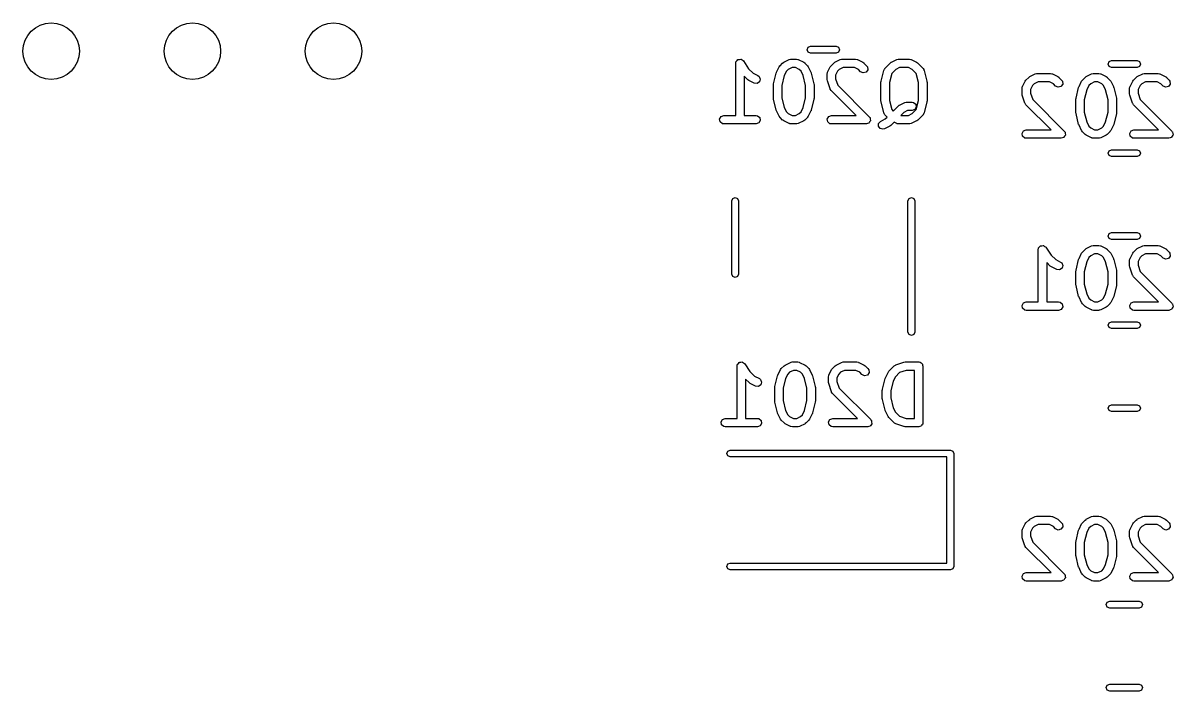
# Model space of a CAD drawing. Extents: x 64 to 231, y -147 to -43.
# Drawn here: x 112.45 to 132.82, y -67.98 to -56.14 of the extents above; entities that cross this region are included whole.
import ezdxf

# ---------------------------------------------------------------- set-up
doc = ezdxf.new("R2010")
doc.units = 0
doc.layers.add('BLACK', color=7, linetype='CONTINUOUS')

msp = doc.modelspace()

# ---------------------------------------------------------------- linework, layer by layer
at = {"layer": 'BLACK', "linetype": 'CONTINUOUS'}
for p, q in [((126.336, -56.615), (126.354, -56.5726)), ((126.354, -56.6574), (126.336, -56.615)), ((126.354, -56.5726), (126.396, -56.555)), ((126.396, -56.555), (126.85, -56.555)), ((126.85, -56.555), (126.892, -56.5726)), ((126.892, -56.5726), (126.91, -56.615)), ((126.91, -56.615), (126.892, -56.6574)), ((125.072, -56.8564), (125.076, -56.8307)), ((125.076, -56.8307), (125.079, -56.8274)), ((125.079, -56.8274), (125.08, -56.8231)), ((125.08, -56.8231), (125.095, -56.8081)), ((125.095, -56.8081), (125.109, -56.7914)), ((125.109, -56.7914), (125.114, -56.7907)), ((125.114, -56.7907), (125.117, -56.7877)), ((125.117, -56.7877), (125.138, -56.7863)), ((125.138, -56.7863), (125.16, -56.7825)), ((125.16, -56.7825), (125.164, -56.7847)), ((125.164, -56.7847), (125.168, -56.7844)), ((125.168, -56.7844), (125.185, -56.7973)), ((125.185, -56.7973), (125.204, -56.8082)), ((125.204, -56.8082), (125.206, -56.8122)), ((125.206, -56.8122), (125.209, -56.8148)), ((125.209, -56.8148), (125.3, -56.9515)), ((125.923, -56.8369), (126.018, -56.7893)), ((126.018, -56.7893), (126.043, -56.7819)), ((126.043, -56.7819), (126.047, -56.7829)), ((126.047, -56.7829), (126.052, -56.7814)), ((126.052, -56.7814), (126.147, -56.7814)), ((126.147, -56.7814), (126.172, -56.7859)), ((126.172, -56.7859), (126.176, -56.7888)), ((126.176, -56.7888), (126.18, -56.7893)), ((126.18, -56.7893), (126.276, -56.8369)), ((126.396, -56.675), (126.354, -56.6574)), ((126.85, -56.675), (126.396, -56.675)), ((126.828, -56.8369), (126.923, -56.7893)), ((126.892, -56.6574), (126.85, -56.675)), ((126.923, -56.7893), (126.948, -56.7819)), ((126.948, -56.7819), (126.952, -56.7829)), ((126.952, -56.7829), (126.956, -56.7814)), ((126.956, -56.7814), (127.194, -56.7814)), ((127.194, -56.7814), (127.22, -56.7859)), ((127.22, -56.7859), (127.224, -56.7888)), ((127.224, -56.7888), (127.228, -56.7893)), ((127.228, -56.7893), (127.323, -56.8369)), ((127.828, -56.8369), (127.923, -56.7893)), ((127.923, -56.7893), (127.948, -56.7819)), ((127.948, -56.7819), (127.952, -56.7829)), ((127.952, -56.7829), (127.956, -56.7814)), ((127.956, -56.7814), (128.147, -56.7814)), ((128.147, -56.7814), (128.172, -56.7859)), ((128.172, -56.7859), (128.176, -56.7888)), ((128.176, -56.7888), (128.18, -56.7893)), ((128.18, -56.7893), (128.276, -56.8369)), ((131.67, -56.869), (131.688, -56.8266)), ((131.688, -56.8266), (131.73, -56.809)), ((131.73, -56.809), (132.184, -56.809)), ((132.184, -56.809), (132.226, -56.8266)), ((132.226, -56.8266), (132.244, -56.869)), ((125.072, -57.7814), (125.072, -56.8564)), ((125.3, -56.9515), (125.382, -57.0328)), ((125.382, -57.0328), (125.466, -57.075)), ((125.741, -57.2191), (125.788, -57.0287)), ((125.788, -57.0287), (125.794, -57.0168)), ((125.794, -57.0133), (125.842, -56.9181)), ((125.794, -57.0168), (125.794, -57.0133)), ((125.842, -56.9181), (125.855, -56.9001)), ((125.855, -56.9001), (125.856, -56.8986)), ((125.856, -56.8986), (125.903, -56.851)), ((125.903, -56.851), (125.922, -56.8381)), ((125.922, -56.8381), (125.923, -56.8369)), ((125.97, -56.996), (125.932, -57.073)), ((126.001, -56.9656), (125.97, -56.996)), ((126.069, -56.9314), (126.001, -56.9656)), ((126.129, -56.9314), (126.069, -56.9314)), ((126.198, -56.9656), (126.129, -56.9314)), ((126.228, -56.996), (126.198, -56.9656)), ((126.267, -57.073), (126.228, -56.996)), ((126.276, -56.8369), (126.294, -56.8503)), ((126.294, -56.8503), (126.295, -56.851)), ((126.295, -56.851), (126.343, -56.8986)), ((126.343, -56.8986), (126.356, -56.917)), ((126.356, -56.917), (126.357, -56.9181)), ((126.357, -56.9181), (126.404, -57.0133)), ((126.404, -57.0133), (126.408, -57.0257)), ((126.408, -57.0257), (126.41, -57.0287)), ((126.41, -57.0287), (126.458, -57.2191)), ((126.691, -57.0469), (126.695, -57.0212)), ((126.695, -57.0212), (126.698, -57.0178)), ((126.698, -57.0178), (126.699, -57.0133)), ((126.699, -57.0133), (126.746, -56.9181)), ((126.746, -56.9181), (126.76, -56.9001)), ((126.76, -56.8986), (126.808, -56.851)), ((126.76, -56.9001), (126.76, -56.8986)), ((126.808, -56.851), (126.826, -56.8381)), ((126.826, -56.8381), (126.828, -56.8369)), ((126.875, -56.996), (126.841, -57.0646)), ((126.906, -56.9656), (126.875, -56.996)), ((126.974, -56.9314), (126.906, -56.9656)), ((127.177, -56.9314), (126.974, -56.9314)), ((127.245, -56.9656), (127.177, -56.9314)), ((127.284, -57.0047), (127.245, -56.9656)), ((127.331, -57.0263), (127.284, -57.0047)), ((127.323, -56.8369), (127.341, -56.8503)), ((127.38, -57.0131), (127.331, -57.0263)), ((127.341, -56.8503), (127.343, -56.851)), ((127.343, -56.851), (127.39, -56.8986)), ((127.41, -56.971), (127.38, -57.0131)), ((127.39, -56.8986), (127.405, -56.9199)), ((127.405, -56.9199), (127.41, -56.971)), ((127.645, -57.1715), (127.693, -56.981)), ((127.693, -56.981), (127.704, -56.9573)), ((127.704, -56.9573), (127.71, -56.9529)), ((127.71, -56.9529), (127.713, -56.9462)), ((127.713, -56.9462), (127.808, -56.851)), ((127.808, -56.851), (127.826, -56.8381)), ((127.826, -56.8381), (127.828, -56.8369)), ((127.906, -56.9656), (127.834, -57.0376)), ((127.974, -56.9314), (127.906, -56.9656)), ((128.129, -56.9314), (127.974, -56.9314)), ((128.198, -56.9656), (128.129, -56.9314)), ((128.27, -57.0376), (128.198, -56.9656)), ((128.276, -56.8369), (128.294, -56.8503)), ((128.294, -56.8503), (128.295, -56.851)), ((128.295, -56.851), (128.39, -56.9462)), ((128.39, -56.9462), (128.405, -56.9675)), ((128.405, -56.9675), (128.406, -56.9749)), ((128.406, -56.9749), (128.41, -56.981)), ((128.41, -56.981), (128.458, -57.1715)), ((130.376, -57.0433), (130.401, -57.0359)), ((130.401, -57.0359), (130.405, -57.0369)), ((130.405, -57.0369), (130.409, -57.0354)), ((130.409, -57.0354), (130.647, -57.0354)), ((130.647, -57.0354), (130.673, -57.0399)), ((131.376, -57.0433), (131.401, -57.0359)), ((131.401, -57.0359), (131.405, -57.0369)), ((131.405, -57.0369), (131.409, -57.0354)), ((131.409, -57.0354), (131.505, -57.0354)), ((131.505, -57.0354), (131.53, -57.0399)), ((131.688, -56.9114), (131.67, -56.869)), ((131.73, -56.929), (131.688, -56.9114)), ((132.184, -56.929), (131.73, -56.929)), ((132.226, -56.9114), (132.184, -56.929)), ((132.244, -56.869), (132.226, -56.9114)), ((132.281, -57.0433), (132.306, -57.0359)), ((132.306, -57.0359), (132.31, -57.0369)), ((132.31, -57.0369), (132.314, -57.0354)), ((132.314, -57.0354), (132.552, -57.0354)), ((132.552, -57.0354), (132.578, -57.0399)), ((125.284, -57.1475), (125.222, -57.0851)), ((125.222, -57.0851), (125.222, -57.7814)), ((125.286, -57.1482), (125.284, -57.1475)), ((125.304, -57.1616), (125.286, -57.1482)), ((125.399, -57.2092), (125.304, -57.1616)), ((125.45, -57.215), (125.399, -57.2092)), ((125.493, -57.1868), (125.45, -57.215)), ((125.466, -57.075), (125.487, -57.0905)), ((125.487, -57.0905), (125.507, -57.1376)), ((125.507, -57.1376), (125.493, -57.1868)), ((125.738, -57.2373), (125.741, -57.2226)), ((125.738, -57.4754), (125.738, -57.2373)), ((125.741, -57.2226), (125.741, -57.2191)), ((125.932, -57.073), (125.888, -57.2466)), ((126.31, -57.2466), (126.267, -57.073)), ((126.458, -57.2191), (126.459, -57.2341)), ((126.459, -57.2341), (126.46, -57.2373)), ((126.46, -57.2373), (126.46, -57.4754)), ((126.691, -57.1421), (126.691, -57.0469)), ((126.691, -57.1436), (126.691, -57.1421)), ((126.695, -57.1658), (126.691, -57.1436)), ((126.742, -57.3087), (126.695, -57.1658)), ((126.841, -57.0646), (126.841, -57.1299)), ((126.841, -57.1299), (126.879, -57.2444)), ((127.643, -57.1897), (127.646, -57.175)), ((127.643, -57.523), (127.643, -57.1897)), ((127.646, -57.175), (127.645, -57.1715)), ((127.834, -57.0376), (127.793, -57.1989)), ((127.793, -57.1989), (127.793, -57.5138)), ((128.31, -57.1989), (128.27, -57.0376)), ((128.31, -57.5138), (128.31, -57.1989)), ((128.458, -57.1715), (128.459, -57.1865)), ((128.459, -57.1865), (128.46, -57.1897)), ((128.46, -57.1897), (128.46, -57.523)), ((130.152, -57.2673), (130.199, -57.1721)), ((130.199, -57.1721), (130.213, -57.1541)), ((130.213, -57.1526), (130.261, -57.105)), ((130.213, -57.1541), (130.213, -57.1526)), ((130.261, -57.105), (130.279, -57.0921)), ((130.279, -57.0921), (130.281, -57.0909)), ((130.281, -57.0909), (130.376, -57.0433)), ((130.359, -57.2196), (130.328, -57.25)), ((130.427, -57.1854), (130.359, -57.2196)), ((130.63, -57.1854), (130.427, -57.1854)), ((130.698, -57.2196), (130.63, -57.1854)), ((130.673, -57.0399), (130.677, -57.0428)), ((130.677, -57.0428), (130.681, -57.0433)), ((130.681, -57.0433), (130.776, -57.0909)), ((130.737, -57.2587), (130.698, -57.2196)), ((130.776, -57.0909), (130.794, -57.1043)), ((130.794, -57.1043), (130.796, -57.105)), ((130.796, -57.105), (130.843, -57.1526)), ((130.863, -57.225), (130.833, -57.2671)), ((130.843, -57.1526), (130.858, -57.1739)), ((130.858, -57.1739), (130.863, -57.225)), ((131.152, -57.2673), (131.199, -57.1721)), ((131.199, -57.1721), (131.213, -57.1541)), ((131.213, -57.1526), (131.261, -57.105)), ((131.213, -57.1541), (131.213, -57.1526)), ((131.261, -57.105), (131.279, -57.0921)), ((131.279, -57.0921), (131.281, -57.0909)), ((131.281, -57.0909), (131.376, -57.0433)), ((131.359, -57.2196), (131.328, -57.25)), ((131.427, -57.1854), (131.359, -57.2196)), ((131.487, -57.1854), (131.427, -57.1854)), ((131.555, -57.2196), (131.487, -57.1854)), ((131.53, -57.0399), (131.534, -57.0428)), ((131.534, -57.0428), (131.538, -57.0433)), ((131.538, -57.0433), (131.633, -57.0909)), ((131.586, -57.25), (131.555, -57.2196)), ((131.633, -57.0909), (131.651, -57.1043)), ((131.651, -57.1043), (131.653, -57.105)), ((131.653, -57.105), (131.701, -57.1526)), ((131.701, -57.1526), (131.713, -57.171)), ((131.713, -57.171), (131.715, -57.1721)), ((131.715, -57.1721), (131.762, -57.2673)), ((132.057, -57.2673), (132.104, -57.1721)), ((132.104, -57.1721), (132.118, -57.1541)), ((132.118, -57.1526), (132.166, -57.105)), ((132.118, -57.1541), (132.118, -57.1526)), ((132.166, -57.105), (132.184, -57.0921)), ((132.184, -57.0921), (132.185, -57.0909)), ((132.185, -57.0909), (132.281, -57.0433)), ((132.263, -57.2196), (132.233, -57.25)), ((132.332, -57.1854), (132.263, -57.2196)), ((132.535, -57.1854), (132.332, -57.1854)), ((132.603, -57.2196), (132.535, -57.1854)), ((132.578, -57.0399), (132.581, -57.0428)), ((132.581, -57.0428), (132.586, -57.0433)), ((132.586, -57.0433), (132.681, -57.0909)), ((132.642, -57.2587), (132.603, -57.2196)), ((132.681, -57.0909), (132.699, -57.1043)), ((132.699, -57.1043), (132.701, -57.105)), ((132.701, -57.105), (132.748, -57.1526)), ((132.768, -57.225), (132.738, -57.2671)), ((132.748, -57.1526), (132.763, -57.1739)), ((132.763, -57.1739), (132.768, -57.225)), ((125.888, -57.2466), (125.888, -57.4662)), ((126.31, -57.4662), (126.31, -57.2466)), ((126.745, -57.3122), (126.742, -57.3087)), ((126.746, -57.3166), (126.745, -57.3122)), ((126.76, -57.338), (126.746, -57.3166)), ((127.204, -57.7814), (126.76, -57.338)), ((126.879, -57.2444), (127.438, -57.8033)), ((130.144, -57.3009), (130.148, -57.2752)), ((130.144, -57.3961), (130.144, -57.3009)), ((130.144, -57.3976), (130.144, -57.3961)), ((130.148, -57.4198), (130.144, -57.3976)), ((130.148, -57.2752), (130.151, -57.2718)), ((130.195, -57.5627), (130.148, -57.4198)), ((130.151, -57.2718), (130.152, -57.2673)), ((130.328, -57.25), (130.294, -57.3186)), ((130.294, -57.3186), (130.294, -57.3839)), ((130.294, -57.3839), (130.332, -57.4984)), ((130.784, -57.2803), (130.737, -57.2587)), ((130.833, -57.2671), (130.784, -57.2803)), ((131.099, -57.4731), (131.146, -57.2827)), ((131.146, -57.2827), (131.151, -57.2708)), ((131.151, -57.2708), (131.152, -57.2673)), ((131.29, -57.327), (131.246, -57.5006)), ((131.328, -57.25), (131.29, -57.327)), ((131.624, -57.327), (131.586, -57.25)), ((131.668, -57.5006), (131.624, -57.327)), ((131.762, -57.2673), (131.766, -57.2797)), ((131.766, -57.2797), (131.768, -57.2827)), ((131.768, -57.2827), (131.815, -57.4731)), ((132.049, -57.3009), (132.053, -57.2752)), ((132.049, -57.3961), (132.049, -57.3009)), ((132.049, -57.3976), (132.049, -57.3961)), ((132.053, -57.4198), (132.049, -57.3976)), ((132.053, -57.2752), (132.056, -57.2718)), ((132.1, -57.5627), (132.053, -57.4198)), ((132.056, -57.2718), (132.057, -57.2673)), ((132.233, -57.25), (132.199, -57.3186)), ((132.199, -57.3186), (132.199, -57.3839)), ((132.199, -57.3839), (132.237, -57.4984)), ((132.689, -57.2803), (132.642, -57.2587)), ((132.738, -57.2671), (132.689, -57.2803)), ((125.74, -57.4787), (125.738, -57.4754)), ((125.741, -57.4936), (125.74, -57.4787)), ((125.788, -57.6841), (125.741, -57.4936)), ((125.888, -57.4662), (125.932, -57.6397)), ((125.932, -57.6397), (125.97, -57.7167)), ((126.228, -57.7167), (126.267, -57.6397)), ((126.267, -57.6397), (126.31, -57.4662)), ((126.458, -57.4936), (126.41, -57.6841)), ((126.46, -57.4754), (126.457, -57.4902)), ((126.457, -57.4902), (126.458, -57.4936)), ((127.644, -57.5263), (127.643, -57.523)), ((127.645, -57.5412), (127.644, -57.5263)), ((127.693, -57.7317), (127.645, -57.5412)), ((127.793, -57.5138), (127.834, -57.6752)), ((127.861, -57.7027), (127.951, -57.6129)), ((127.951, -57.6129), (127.969, -57.6)), ((127.969, -57.6), (127.97, -57.5988)), ((127.97, -57.5988), (128.066, -57.5512)), ((128.066, -57.5512), (128.091, -57.5438)), ((128.091, -57.5438), (128.095, -57.5448)), ((128.095, -57.5448), (128.099, -57.5433)), ((128.099, -57.5433), (128.194, -57.5433)), ((128.194, -57.5433), (128.22, -57.5478)), ((128.22, -57.5478), (128.259, -57.5808)), ((128.268, -57.6313), (128.243, -57.6757)), ((128.259, -57.5808), (128.268, -57.6313)), ((128.27, -57.6752), (128.31, -57.5138)), ((128.458, -57.5412), (128.41, -57.7317)), ((128.46, -57.523), (128.457, -57.5378)), ((128.457, -57.5378), (128.458, -57.5412)), ((130.198, -57.5662), (130.195, -57.5627)), ((130.199, -57.5706), (130.198, -57.5662)), ((130.213, -57.592), (130.199, -57.5706)), ((130.657, -58.0354), (130.213, -57.592)), ((130.332, -57.4984), (130.891, -58.0573)), ((131.096, -57.4913), (131.099, -57.4766)), ((131.096, -57.7294), (131.096, -57.4913)), ((131.099, -57.4766), (131.099, -57.4731)), ((131.246, -57.5006), (131.246, -57.7202)), ((131.668, -57.7202), (131.668, -57.5006)), ((131.815, -57.4731), (131.817, -57.4881)), ((131.817, -57.4881), (131.818, -57.4913)), ((131.818, -57.4913), (131.818, -57.7294)), ((132.103, -57.5662), (132.1, -57.5627)), ((132.103, -57.5706), (132.103, -57.5662)), ((132.118, -57.592), (132.103, -57.5706)), ((132.562, -58.0354), (132.118, -57.592)), ((132.237, -57.4984), (132.796, -58.0573)), ((124.787, -57.8434), (124.813, -57.7989)), ((124.796, -57.8939), (124.787, -57.8434)), ((124.813, -57.7989), (124.861, -57.7814)), ((124.861, -57.7814), (125.072, -57.7814)), ((125.222, -57.7814), (125.433, -57.7814)), ((125.433, -57.7814), (125.458, -57.7859)), ((125.458, -57.7859), (125.497, -57.8189)), ((125.497, -57.8189), (125.506, -57.8694)), ((125.79, -57.687), (125.788, -57.6841)), ((125.794, -57.6994), (125.79, -57.687)), ((125.842, -57.7947), (125.794, -57.6994)), ((125.843, -57.7958), (125.842, -57.7947)), ((125.856, -57.8142), (125.843, -57.7958)), ((125.903, -57.8618), (125.856, -57.8142)), ((125.97, -57.7167), (126.001, -57.7471)), ((126.001, -57.7471), (126.069, -57.7814)), ((126.069, -57.7814), (126.129, -57.7814)), ((126.129, -57.7814), (126.198, -57.7471)), ((126.198, -57.7471), (126.228, -57.7167)), ((126.343, -57.8142), (126.295, -57.8618)), ((126.357, -57.7947), (126.343, -57.8127)), ((126.343, -57.8127), (126.343, -57.8142)), ((126.404, -57.6994), (126.357, -57.7947)), ((126.405, -57.6959), (126.404, -57.6994)), ((126.41, -57.6841), (126.405, -57.6959)), ((126.692, -57.8434), (126.718, -57.7989)), ((126.701, -57.8939), (126.692, -57.8434)), ((126.718, -57.7989), (126.766, -57.7814)), ((126.766, -57.7814), (127.204, -57.7814)), ((127.438, -57.8033), (127.447, -57.8168)), ((127.447, -57.8168), (127.45, -57.8189)), ((127.45, -57.8189), (127.45, -57.8209)), ((127.45, -57.8209), (127.453, -57.8247)), ((127.453, -57.8247), (127.455, -57.8472)), ((127.455, -57.8472), (127.459, -57.8694)), ((127.637, -57.8845), (127.721, -57.8424)), ((127.697, -57.7378), (127.693, -57.7317)), ((127.698, -57.7452), (127.697, -57.7378)), ((127.713, -57.7666), (127.698, -57.7452)), ((127.755, -57.8088), (127.713, -57.7666)), ((127.721, -57.8424), (127.755, -57.8088)), ((127.834, -57.6752), (127.861, -57.7027)), ((128.048, -57.7275), (127.995, -57.7814)), ((127.995, -57.7814), (128.129, -57.7814)), ((128.117, -57.6933), (128.048, -57.7275)), ((128.194, -57.6933), (128.117, -57.6933)), ((128.129, -57.7814), (128.198, -57.7471)), ((128.243, -57.6757), (128.194, -57.6933)), ((128.198, -57.7471), (128.27, -57.6752)), ((128.39, -57.7666), (128.295, -57.8618)), ((128.393, -57.7598), (128.39, -57.7666)), ((128.399, -57.7555), (128.393, -57.7598)), ((128.41, -57.7317), (128.399, -57.7555)), ((131.097, -57.7327), (131.096, -57.7294)), ((131.099, -57.7476), (131.097, -57.7327)), ((131.146, -57.9381), (131.099, -57.7476)), ((131.246, -57.7202), (131.29, -57.8937)), ((131.624, -57.8937), (131.668, -57.7202)), ((131.815, -57.7476), (131.768, -57.9381)), ((131.818, -57.7294), (131.815, -57.7442)), ((131.815, -57.7442), (131.815, -57.7476)), ((124.835, -57.9269), (124.796, -57.8939)), ((124.861, -57.9314), (124.835, -57.9269)), ((125.433, -57.9314), (124.861, -57.9314)), ((125.481, -57.9138), (125.433, -57.9314)), ((125.506, -57.8694), (125.481, -57.9138)), ((125.905, -57.8625), (125.903, -57.8618)), ((125.923, -57.8758), (125.905, -57.8625)), ((126.018, -57.9235), (125.923, -57.8758)), ((126.022, -57.924), (126.018, -57.9235)), ((126.026, -57.9269), (126.022, -57.924)), ((126.052, -57.9314), (126.026, -57.9269)), ((126.147, -57.9314), (126.052, -57.9314)), ((126.151, -57.9298), (126.147, -57.9314)), ((126.155, -57.9309), (126.151, -57.9298)), ((126.18, -57.9235), (126.155, -57.9309)), ((126.276, -57.8758), (126.18, -57.9235)), ((126.277, -57.8747), (126.276, -57.8758)), ((126.295, -57.8618), (126.277, -57.8747)), ((126.74, -57.9269), (126.701, -57.8939)), ((126.766, -57.9314), (126.74, -57.9269)), ((127.385, -57.9314), (126.766, -57.9314)), ((127.406, -57.9237), (127.385, -57.9314)), ((127.428, -57.9178), (127.406, -57.9237)), ((127.43, -57.915), (127.428, -57.9178)), ((127.433, -57.9138), (127.43, -57.915)), ((127.444, -57.8943), (127.433, -57.9138)), ((127.457, -57.8758), (127.444, -57.8943)), ((127.459, -57.8694), (127.457, -57.8724)), ((127.457, -57.8724), (127.457, -57.8758)), ((127.599, -57.973), (127.602, -57.9218)), ((127.629, -58.0142), (127.599, -57.973)), ((127.602, -57.9218), (127.637, -57.8845)), ((127.679, -58.0261), (127.629, -58.0142)), ((127.704, -58.0187), (127.679, -58.0261)), ((127.799, -57.9711), (127.704, -58.0187)), ((127.801, -57.9699), (127.799, -57.9711)), ((127.819, -57.957), (127.801, -57.9699)), ((127.876, -57.9), (127.819, -57.957)), ((127.923, -57.9235), (127.876, -57.9)), ((127.927, -57.924), (127.923, -57.9235)), ((127.931, -57.9269), (127.927, -57.924)), ((127.956, -57.9314), (127.931, -57.9269)), ((128.147, -57.9314), (127.956, -57.9314)), ((128.151, -57.9298), (128.147, -57.9314)), ((128.155, -57.9309), (128.151, -57.9298)), ((128.18, -57.9235), (128.155, -57.9309)), ((128.276, -57.8758), (128.18, -57.9235)), ((128.277, -57.8747), (128.276, -57.8758)), ((128.295, -57.8618), (128.277, -57.8747)), ((130.145, -58.0974), (130.171, -58.0529)), ((130.171, -58.0529), (130.219, -58.0354)), ((130.219, -58.0354), (130.657, -58.0354)), ((131.148, -57.941), (131.146, -57.9381)), ((131.152, -57.9534), (131.148, -57.941)), ((131.199, -58.0487), (131.152, -57.9534)), ((131.201, -58.0498), (131.199, -58.0487)), ((131.213, -58.0682), (131.201, -58.0498)), ((131.29, -57.8937), (131.328, -57.9707)), ((131.328, -57.9707), (131.359, -58.0011)), ((131.359, -58.0011), (131.427, -58.0354)), ((131.427, -58.0354), (131.487, -58.0354)), ((131.487, -58.0354), (131.555, -58.0011)), ((131.555, -58.0011), (131.586, -57.9707)), ((131.586, -57.9707), (131.624, -57.8937)), ((131.715, -58.0487), (131.701, -58.0667)), ((131.762, -57.9534), (131.715, -58.0487)), ((131.763, -57.9499), (131.762, -57.9534)), ((131.768, -57.9381), (131.763, -57.9499)), ((132.05, -58.0974), (132.075, -58.0529)), ((132.075, -58.0529), (132.124, -58.0354)), ((132.124, -58.0354), (132.562, -58.0354)), ((130.154, -58.1479), (130.145, -58.0974)), ((130.193, -58.1809), (130.154, -58.1479)), ((130.219, -58.1854), (130.193, -58.1809)), ((130.838, -58.1854), (130.219, -58.1854)), ((130.859, -58.1777), (130.838, -58.1854)), ((130.881, -58.1718), (130.859, -58.1777)), ((130.883, -58.169), (130.881, -58.1718)), ((130.886, -58.1678), (130.883, -58.169)), ((130.897, -58.1483), (130.886, -58.1678)), ((130.891, -58.0573), (130.9, -58.0708)), ((130.91, -58.1298), (130.897, -58.1483)), ((130.9, -58.0708), (130.903, -58.0729)), ((130.903, -58.0729), (130.903, -58.0749)), ((130.903, -58.0749), (130.906, -58.0787)), ((130.906, -58.0787), (130.908, -58.1012)), ((130.908, -58.1012), (130.912, -58.1234)), ((130.912, -58.1234), (130.91, -58.1264)), ((130.91, -58.1264), (130.91, -58.1298)), ((131.261, -58.1158), (131.213, -58.0682)), ((131.263, -58.1165), (131.261, -58.1158)), ((131.281, -58.1298), (131.263, -58.1165)), ((131.376, -58.1775), (131.281, -58.1298)), ((131.38, -58.178), (131.376, -58.1775)), ((131.384, -58.1809), (131.38, -58.178)), ((131.409, -58.1854), (131.384, -58.1809)), ((131.505, -58.1854), (131.409, -58.1854)), ((131.509, -58.1838), (131.505, -58.1854)), ((131.513, -58.1849), (131.509, -58.1838)), ((131.538, -58.1775), (131.513, -58.1849)), ((131.633, -58.1298), (131.538, -58.1775)), ((131.635, -58.1287), (131.633, -58.1298)), ((131.653, -58.1158), (131.635, -58.1287)), ((131.701, -58.0682), (131.653, -58.1158)), ((131.701, -58.0667), (131.701, -58.0682)), ((132.059, -58.1479), (132.05, -58.0974)), ((132.098, -58.1809), (132.059, -58.1479)), ((132.124, -58.1854), (132.098, -58.1809)), ((132.743, -58.1854), (132.124, -58.1854)), ((132.764, -58.1777), (132.743, -58.1854)), ((132.786, -58.1718), (132.764, -58.1777)), ((132.788, -58.169), (132.786, -58.1718)), ((132.791, -58.1678), (132.788, -58.169)), ((132.802, -58.1483), (132.791, -58.1678)), ((132.796, -58.0573), (132.805, -58.0708)), ((132.815, -58.1298), (132.802, -58.1483)), ((132.805, -58.0708), (132.808, -58.0729)), ((132.808, -58.0729), (132.808, -58.0749)), ((132.808, -58.0749), (132.811, -58.0787)), ((132.811, -58.0787), (132.813, -58.1012)), ((132.813, -58.1012), (132.817, -58.1234)), ((132.817, -58.1234), (132.815, -58.1264)), ((132.815, -58.1264), (132.815, -58.1298)), ((131.67, -58.447), (131.688, -58.4046)), ((131.688, -58.4894), (131.67, -58.447)), ((131.688, -58.4046), (131.73, -58.387)), ((131.73, -58.387), (132.184, -58.387)), ((132.184, -58.387), (132.226, -58.4046)), ((132.226, -58.4046), (132.244, -58.447)), ((132.244, -58.447), (132.226, -58.4894)), ((131.73, -58.507), (131.688, -58.4894)), ((132.184, -58.507), (131.73, -58.507)), ((132.226, -58.4894), (132.184, -58.507)), ((125.003, -59.294), (125.021, -59.2516)), ((125.021, -59.2516), (125.063, -59.234)), ((125.063, -59.234), (125.105, -59.2516)), ((125.105, -59.2516), (125.123, -59.294)), ((128.123, -59.294), (128.141, -59.2516)), ((128.141, -59.2516), (128.183, -59.234)), ((128.183, -59.234), (128.225, -59.2516)), ((128.225, -59.2516), (128.243, -59.294)), ((125.003, -60.594), (125.003, -59.294)), ((125.123, -59.294), (125.123, -60.594)), ((128.123, -61.619), (128.123, -59.294)), ((128.243, -59.294), (128.243, -61.619)), ((131.67, -59.917), (131.688, -59.8746)), ((131.688, -59.8746), (131.73, -59.857)), ((131.73, -59.857), (132.184, -59.857)), ((132.184, -59.857), (132.226, -59.8746)), ((132.226, -59.8746), (132.244, -59.917)), ((130.471, -60.0927), (130.474, -60.0897)), ((130.474, -60.0897), (130.496, -60.0883)), ((130.496, -60.0883), (130.518, -60.0845)), ((130.518, -60.0845), (130.521, -60.0867)), ((130.521, -60.0867), (130.526, -60.0864)), ((130.526, -60.0864), (130.543, -60.0993)), ((131.281, -60.1389), (131.376, -60.0913)), ((131.376, -60.0913), (131.401, -60.0839)), ((131.401, -60.0839), (131.405, -60.0849)), ((131.405, -60.0849), (131.409, -60.0834)), ((131.409, -60.0834), (131.505, -60.0834)), ((131.505, -60.0834), (131.53, -60.0879)), ((131.53, -60.0879), (131.534, -60.0908)), ((131.534, -60.0908), (131.538, -60.0913)), ((131.538, -60.0913), (131.633, -60.1389)), ((131.688, -59.9594), (131.67, -59.917)), ((131.73, -59.977), (131.688, -59.9594)), ((132.184, -59.977), (131.73, -59.977)), ((132.226, -59.9594), (132.184, -59.977)), ((132.185, -60.1389), (132.281, -60.0913)), ((132.244, -59.917), (132.226, -59.9594)), ((132.281, -60.0913), (132.306, -60.0839)), ((132.306, -60.0839), (132.31, -60.0849)), ((132.31, -60.0849), (132.314, -60.0834)), ((132.314, -60.0834), (132.552, -60.0834)), ((132.552, -60.0834), (132.578, -60.0879)), ((132.578, -60.0879), (132.581, -60.0908)), ((132.581, -60.0908), (132.586, -60.0913)), ((132.586, -60.0913), (132.681, -60.1389)), ((130.43, -60.1584), (130.434, -60.1327)), ((130.43, -61.0834), (130.43, -60.1584)), ((130.434, -60.1327), (130.437, -60.1294)), ((130.437, -60.1251), (130.453, -60.1101)), ((130.437, -60.1294), (130.437, -60.1251)), ((130.453, -60.1101), (130.467, -60.0934)), ((130.467, -60.0934), (130.471, -60.0927)), ((130.543, -60.0993), (130.562, -60.1102)), ((130.562, -60.1102), (130.564, -60.1142)), ((130.564, -60.1142), (130.567, -60.1168)), ((130.567, -60.1168), (130.658, -60.2535)), ((130.658, -60.2535), (130.74, -60.3348)), ((131.152, -60.3153), (131.199, -60.2201)), ((131.199, -60.2201), (131.213, -60.2021)), ((131.213, -60.2006), (131.261, -60.153)), ((131.213, -60.2021), (131.213, -60.2006)), ((131.261, -60.153), (131.279, -60.1401)), ((131.279, -60.1401), (131.281, -60.1389)), ((131.359, -60.2676), (131.328, -60.298)), ((131.427, -60.2334), (131.359, -60.2676)), ((131.487, -60.2334), (131.427, -60.2334)), ((131.555, -60.2676), (131.487, -60.2334)), ((131.586, -60.298), (131.555, -60.2676)), ((131.633, -60.1389), (131.651, -60.1523)), ((131.651, -60.1523), (131.653, -60.153)), ((131.653, -60.153), (131.701, -60.2006)), ((131.701, -60.2006), (131.713, -60.219)), ((131.713, -60.219), (131.715, -60.2201)), ((131.715, -60.2201), (131.762, -60.3153)), ((132.057, -60.3153), (132.104, -60.2201)), ((132.104, -60.2201), (132.118, -60.2021)), ((132.118, -60.2006), (132.166, -60.153)), ((132.118, -60.2021), (132.118, -60.2006)), ((132.166, -60.153), (132.184, -60.1401)), ((132.184, -60.1401), (132.185, -60.1389)), ((132.263, -60.2676), (132.233, -60.298)), ((132.332, -60.2334), (132.263, -60.2676)), ((132.535, -60.2334), (132.332, -60.2334)), ((132.603, -60.2676), (132.535, -60.2334)), ((132.642, -60.3067), (132.603, -60.2676)), ((132.681, -60.1389), (132.699, -60.1523)), ((132.699, -60.1523), (132.701, -60.153)), ((132.701, -60.153), (132.748, -60.2006)), ((132.768, -60.273), (132.738, -60.3151)), ((132.748, -60.2006), (132.763, -60.2219)), ((132.763, -60.2219), (132.768, -60.273)), ((130.642, -60.4495), (130.58, -60.3871)), ((130.58, -60.3871), (130.58, -61.0834)), ((130.644, -60.4502), (130.642, -60.4495)), ((130.662, -60.4636), (130.644, -60.4502)), ((130.757, -60.5112), (130.662, -60.4636)), ((130.74, -60.3348), (130.824, -60.377)), ((130.851, -60.4888), (130.808, -60.517)), ((130.824, -60.377), (130.845, -60.3925)), ((130.845, -60.3925), (130.865, -60.4396)), ((130.865, -60.4396), (130.851, -60.4888)), ((131.099, -60.5211), (131.146, -60.3307)), ((131.146, -60.3307), (131.151, -60.3188)), ((131.151, -60.3188), (131.152, -60.3153)), ((131.29, -60.375), (131.246, -60.5486)), ((131.328, -60.298), (131.29, -60.375)), ((131.624, -60.375), (131.586, -60.298)), ((131.668, -60.5486), (131.624, -60.375)), ((131.762, -60.3153), (131.766, -60.3277)), ((131.766, -60.3277), (131.768, -60.3307)), ((131.768, -60.3307), (131.815, -60.5211)), ((132.049, -60.3489), (132.053, -60.3232)), ((132.049, -60.4441), (132.049, -60.3489)), ((132.049, -60.4456), (132.049, -60.4441)), ((132.053, -60.4678), (132.049, -60.4456)), ((132.053, -60.3232), (132.056, -60.3198)), ((132.1, -60.6107), (132.053, -60.4678)), ((132.056, -60.3198), (132.057, -60.3153)), ((132.233, -60.298), (132.199, -60.3666)), ((132.199, -60.3666), (132.199, -60.4319)), ((132.199, -60.4319), (132.237, -60.5464)), ((132.689, -60.3283), (132.642, -60.3067)), ((132.738, -60.3151), (132.689, -60.3283)), ((125.021, -60.6364), (125.003, -60.594)), ((125.063, -60.654), (125.021, -60.6364)), ((125.105, -60.6364), (125.063, -60.654)), ((125.123, -60.594), (125.105, -60.6364)), ((130.808, -60.517), (130.757, -60.5112)), ((131.096, -60.5393), (131.099, -60.5246)), ((131.096, -60.7774), (131.096, -60.5393)), ((131.099, -60.5246), (131.099, -60.5211)), ((131.246, -60.5486), (131.246, -60.7682)), ((131.668, -60.7682), (131.668, -60.5486)), ((131.815, -60.5211), (131.817, -60.5361)), ((131.817, -60.5361), (131.818, -60.5393)), ((131.818, -60.5393), (131.818, -60.7774)), ((132.103, -60.6142), (132.1, -60.6107)), ((132.103, -60.6186), (132.103, -60.6142)), ((132.118, -60.64), (132.103, -60.6186)), ((132.562, -61.0834), (132.118, -60.64)), ((132.237, -60.5464), (132.796, -61.1053)), ((131.097, -60.7807), (131.096, -60.7774)), ((131.099, -60.7956), (131.097, -60.7807)), ((131.146, -60.9861), (131.099, -60.7956)), ((131.246, -60.7682), (131.29, -60.9417)), ((131.624, -60.9417), (131.668, -60.7682)), ((131.815, -60.7956), (131.768, -60.9861)), ((131.818, -60.7774), (131.815, -60.7922)), ((131.815, -60.7922), (131.815, -60.7956)), ((130.145, -61.1454), (130.171, -61.1009)), ((130.171, -61.1009), (130.219, -61.0834)), ((130.219, -61.0834), (130.43, -61.0834)), ((130.58, -61.0834), (130.79, -61.0834)), ((130.79, -61.0834), (130.816, -61.0879)), ((130.816, -61.0879), (130.855, -61.1209)), ((131.148, -60.989), (131.146, -60.9861)), ((131.152, -61.0014), (131.148, -60.989)), ((131.199, -61.0967), (131.152, -61.0014)), ((131.201, -61.0978), (131.199, -61.0967)), ((131.213, -61.1162), (131.201, -61.0978)), ((131.29, -60.9417), (131.328, -61.0187)), ((131.328, -61.0187), (131.359, -61.0491)), ((131.359, -61.0491), (131.427, -61.0834)), ((131.427, -61.0834), (131.487, -61.0834)), ((131.487, -61.0834), (131.555, -61.0491)), ((131.555, -61.0491), (131.586, -61.0187)), ((131.586, -61.0187), (131.624, -60.9417)), ((131.715, -61.0967), (131.701, -61.1147)), ((131.762, -61.0014), (131.715, -61.0967)), ((131.763, -60.9979), (131.762, -61.0014)), ((131.768, -60.9861), (131.763, -60.9979)), ((132.05, -61.1454), (132.075, -61.1009)), ((132.075, -61.1009), (132.124, -61.0834)), ((132.124, -61.0834), (132.562, -61.0834)), ((132.796, -61.1053), (132.805, -61.1188)), ((130.154, -61.1959), (130.145, -61.1454)), ((130.193, -61.2289), (130.154, -61.1959)), ((130.219, -61.2334), (130.193, -61.2289)), ((130.79, -61.2334), (130.219, -61.2334)), ((130.839, -61.2158), (130.79, -61.2334)), ((130.864, -61.1714), (130.839, -61.2158)), ((130.855, -61.1209), (130.864, -61.1714)), ((131.261, -61.1638), (131.213, -61.1162)), ((131.263, -61.1645), (131.261, -61.1638)), ((131.281, -61.1778), (131.263, -61.1645)), ((131.376, -61.2255), (131.281, -61.1778)), ((131.38, -61.226), (131.376, -61.2255)), ((131.384, -61.2289), (131.38, -61.226)), ((131.409, -61.2334), (131.384, -61.2289)), ((131.505, -61.2334), (131.409, -61.2334)), ((131.509, -61.2318), (131.505, -61.2334)), ((131.513, -61.2329), (131.509, -61.2318)), ((131.538, -61.2255), (131.513, -61.2329)), ((131.633, -61.1778), (131.538, -61.2255)), ((131.635, -61.1767), (131.633, -61.1778)), ((131.653, -61.1638), (131.635, -61.1767)), ((131.701, -61.1162), (131.653, -61.1638)), ((131.701, -61.1147), (131.701, -61.1162)), ((132.059, -61.1959), (132.05, -61.1454)), ((132.098, -61.2289), (132.059, -61.1959)), ((132.124, -61.2334), (132.098, -61.2289)), ((132.743, -61.2334), (132.124, -61.2334)), ((132.764, -61.2257), (132.743, -61.2334)), ((132.786, -61.2198), (132.764, -61.2257)), ((132.788, -61.217), (132.786, -61.2198)), ((132.791, -61.2158), (132.788, -61.217)), ((132.802, -61.1963), (132.791, -61.2158)), ((132.815, -61.1778), (132.802, -61.1963)), ((132.805, -61.1188), (132.808, -61.1209)), ((132.808, -61.1209), (132.808, -61.1229)), ((132.808, -61.1229), (132.811, -61.1267)), ((132.811, -61.1267), (132.813, -61.1492)), ((132.813, -61.1492), (132.817, -61.1714)), ((132.817, -61.1714), (132.815, -61.1744)), ((132.815, -61.1744), (132.815, -61.1778)), ((131.67, -61.495), (131.688, -61.4526)), ((131.688, -61.5374), (131.67, -61.495)), ((131.688, -61.4526), (131.73, -61.435)), ((131.73, -61.435), (132.184, -61.435)), ((132.184, -61.435), (132.226, -61.4526)), ((132.226, -61.4526), (132.244, -61.495)), ((132.244, -61.495), (132.226, -61.5374)), ((128.141, -61.6614), (128.123, -61.619)), ((128.183, -61.679), (128.141, -61.6614)), ((128.225, -61.6614), (128.183, -61.679)), ((128.243, -61.619), (128.225, -61.6614)), ((131.73, -61.555), (131.688, -61.5374)), ((132.184, -61.555), (131.73, -61.555)), ((132.226, -61.5374), (132.184, -61.555)), ((125.096, -62.2224), (125.1, -62.1967)), ((125.096, -63.1474), (125.096, -62.2224)), ((125.1, -62.1967), (125.103, -62.1934)), ((125.103, -62.1891), (125.119, -62.1741)), ((125.103, -62.1934), (125.103, -62.1891)), ((125.119, -62.1741), (125.133, -62.1574)), ((125.133, -62.1574), (125.137, -62.1567)), ((125.137, -62.1567), (125.14, -62.1537)), ((125.14, -62.1537), (125.162, -62.1523)), ((125.162, -62.1523), (125.184, -62.1485)), ((125.184, -62.1485), (125.187, -62.1507)), ((125.187, -62.1507), (125.192, -62.1504)), ((125.192, -62.1504), (125.209, -62.1633)), ((125.209, -62.1633), (125.228, -62.1742)), ((125.228, -62.1742), (125.23, -62.1782)), ((125.23, -62.1782), (125.233, -62.1808)), ((125.233, -62.1808), (125.324, -62.3175)), ((125.324, -62.3175), (125.406, -62.3988)), ((125.818, -62.3793), (125.865, -62.2841)), ((125.865, -62.2841), (125.879, -62.2661)), ((125.879, -62.2646), (125.927, -62.217)), ((125.879, -62.2661), (125.879, -62.2646)), ((125.927, -62.217), (125.945, -62.2041)), ((125.945, -62.2041), (125.947, -62.2029)), ((125.947, -62.2029), (126.042, -62.1553)), ((126.025, -62.3316), (125.994, -62.362)), ((126.093, -62.2974), (126.025, -62.3316)), ((126.042, -62.1553), (126.067, -62.1479)), ((126.067, -62.1479), (126.071, -62.1489)), ((126.071, -62.1489), (126.075, -62.1474)), ((126.075, -62.1474), (126.171, -62.1474)), ((126.153, -62.2974), (126.093, -62.2974)), ((126.221, -62.3316), (126.153, -62.2974)), ((126.171, -62.1474), (126.196, -62.1519)), ((126.196, -62.1519), (126.2, -62.1548)), ((126.2, -62.1548), (126.204, -62.1553)), ((126.204, -62.1553), (126.299, -62.2029)), ((126.252, -62.362), (126.221, -62.3316)), ((126.299, -62.2029), (126.317, -62.2163)), ((126.317, -62.2163), (126.319, -62.217)), ((126.319, -62.217), (126.367, -62.2646)), ((126.367, -62.2646), (126.379, -62.283)), ((126.379, -62.283), (126.381, -62.2841)), ((126.381, -62.2841), (126.428, -62.3793)), ((126.723, -62.3793), (126.77, -62.2841)), ((126.77, -62.2841), (126.784, -62.2661)), ((126.784, -62.2646), (126.832, -62.217)), ((126.784, -62.2661), (126.784, -62.2646)), ((126.832, -62.217), (126.85, -62.2041)), ((126.85, -62.2041), (126.851, -62.2029)), ((126.851, -62.2029), (126.947, -62.1553)), ((126.929, -62.3316), (126.899, -62.362)), ((126.998, -62.2974), (126.929, -62.3316)), ((126.947, -62.1553), (126.972, -62.1479)), ((126.972, -62.1479), (126.976, -62.1489)), ((126.976, -62.1489), (126.98, -62.1474)), ((126.98, -62.1474), (127.218, -62.1474)), ((127.201, -62.2974), (126.998, -62.2974)), ((127.269, -62.3316), (127.201, -62.2974)), ((127.218, -62.1474), (127.244, -62.1519)), ((127.244, -62.1519), (127.247, -62.1548)), ((127.247, -62.1548), (127.252, -62.1553)), ((127.252, -62.1553), (127.347, -62.2029)), ((127.308, -62.3707), (127.269, -62.3316)), ((127.347, -62.2029), (127.365, -62.2163)), ((127.365, -62.2163), (127.367, -62.217)), ((127.367, -62.217), (127.414, -62.2646)), ((127.414, -62.2646), (127.429, -62.2859)), ((127.429, -62.2859), (127.434, -62.337)), ((127.723, -62.4269), (127.77, -62.3317)), ((127.77, -62.3317), (127.784, -62.3137)), ((127.784, -62.3122), (127.879, -62.217)), ((127.784, -62.3137), (127.784, -62.3122)), ((127.879, -62.217), (127.901, -62.202)), ((127.901, -62.202), (127.905, -62.2016)), ((127.905, -62.2016), (127.909, -62.1988)), ((127.909, -62.1988), (128.052, -62.1512)), ((128.088, -62.2974), (127.973, -62.3356)), ((128.052, -62.1512), (128.074, -62.1479)), ((128.074, -62.1479), (128.075, -62.1474)), ((128.075, -62.1474), (128.313, -62.1474)), ((128.238, -62.2974), (128.088, -62.2974)), ((128.238, -63.1474), (128.238, -62.2974)), ((128.313, -62.1474), (128.323, -62.1491)), ((128.323, -62.1491), (128.326, -62.1485)), ((128.326, -62.1485), (128.329, -62.1502)), ((128.329, -62.1502), (128.339, -62.1519)), ((128.339, -62.1519), (128.354, -62.1644)), ((128.354, -62.1644), (128.371, -62.1742)), ((128.371, -62.1742), (128.373, -62.1805)), ((128.373, -62.1805), (128.378, -62.1849)), ((128.378, -62.1849), (128.382, -62.2041)), ((128.382, -62.2041), (128.388, -62.2224)), ((128.388, -62.2224), (128.388, -63.2224)), ((125.308, -62.5135), (125.246, -62.4511)), ((125.246, -62.4511), (125.246, -63.1474)), ((125.31, -62.5142), (125.308, -62.5135)), ((125.328, -62.5276), (125.31, -62.5142)), ((125.423, -62.5752), (125.328, -62.5276)), ((125.406, -62.3988), (125.49, -62.441)), ((125.49, -62.441), (125.511, -62.4565)), ((125.511, -62.4565), (125.531, -62.5036)), ((125.531, -62.5036), (125.517, -62.5528)), ((125.765, -62.5851), (125.812, -62.3947)), ((125.812, -62.3947), (125.817, -62.3828)), ((125.817, -62.3828), (125.818, -62.3793)), ((125.956, -62.439), (125.912, -62.6126)), ((125.994, -62.362), (125.956, -62.439)), ((126.29, -62.439), (126.252, -62.362)), ((126.334, -62.6126), (126.29, -62.439)), ((126.428, -62.3793), (126.432, -62.3917)), ((126.432, -62.3917), (126.434, -62.3947)), ((126.434, -62.3947), (126.481, -62.5851)), ((126.715, -62.4129), (126.719, -62.3872)), ((126.715, -62.5081), (126.715, -62.4129)), ((126.715, -62.5096), (126.715, -62.5081)), ((126.719, -62.5318), (126.715, -62.5096)), ((126.719, -62.3872), (126.722, -62.3838)), ((126.766, -62.6747), (126.719, -62.5318)), ((126.722, -62.3838), (126.723, -62.3793)), ((126.899, -62.362), (126.865, -62.4306)), ((126.865, -62.4306), (126.865, -62.4959)), ((126.865, -62.4959), (126.903, -62.6104)), ((127.355, -62.3923), (127.308, -62.3707)), ((127.404, -62.3791), (127.355, -62.3923)), ((127.434, -62.337), (127.404, -62.3791)), ((127.669, -62.6328), (127.717, -62.4423)), ((127.717, -62.4423), (127.722, -62.4305)), ((127.722, -62.4305), (127.723, -62.4269)), ((127.86, -62.4867), (127.817, -62.6602)), ((127.899, -62.4097), (127.86, -62.4867)), ((127.973, -62.3356), (127.899, -62.4097)), ((125.474, -62.581), (125.423, -62.5752)), ((125.517, -62.5528), (125.474, -62.581)), ((125.762, -62.6033), (125.765, -62.5886)), ((125.762, -62.8414), (125.762, -62.6033)), ((125.765, -62.5886), (125.765, -62.5851)), ((125.912, -62.6126), (125.912, -62.8322)), ((126.334, -62.8322), (126.334, -62.6126)), ((126.481, -62.5851), (126.483, -62.6001)), ((126.483, -62.6001), (126.484, -62.6033)), ((126.484, -62.6033), (126.484, -62.8414)), ((126.769, -62.6782), (126.766, -62.6747)), ((126.769, -62.6826), (126.769, -62.6782)), ((126.784, -62.704), (126.769, -62.6826)), ((127.228, -63.1474), (126.784, -62.704)), ((126.903, -62.6104), (127.462, -63.1693)), ((127.667, -62.651), (127.67, -62.6362)), ((127.667, -62.7938), (127.667, -62.651)), ((127.67, -62.6362), (127.669, -62.6328)), ((127.817, -62.6602), (127.817, -62.7846)), ((125.763, -62.8447), (125.762, -62.8414)), ((125.765, -62.8596), (125.763, -62.8447)), ((125.812, -63.0501), (125.765, -62.8596)), ((125.912, -62.8322), (125.956, -63.0057)), ((126.29, -63.0057), (126.334, -62.8322)), ((126.481, -62.8596), (126.434, -63.0501)), ((126.484, -62.8414), (126.481, -62.8562)), ((126.481, -62.8562), (126.481, -62.8596)), ((127.668, -62.7971), (127.667, -62.7938)), ((127.669, -62.812), (127.668, -62.7971)), ((127.717, -63.0025), (127.669, -62.812)), ((127.817, -62.7846), (127.86, -62.9581)), ((131.67, -62.965), (131.688, -62.9226)), ((131.688, -62.9226), (131.73, -62.905)), ((131.73, -62.905), (132.184, -62.905)), ((132.184, -62.905), (132.226, -62.9226)), ((132.226, -62.9226), (132.244, -62.965)), ((125.814, -63.053), (125.812, -63.0501)), ((125.818, -63.0654), (125.814, -63.053)), ((125.865, -63.1607), (125.818, -63.0654)), ((125.956, -63.0057), (125.994, -63.0827)), ((125.994, -63.0827), (126.025, -63.1131)), ((126.025, -63.1131), (126.093, -63.1474)), ((126.153, -63.1474), (126.221, -63.1131)), ((126.221, -63.1131), (126.252, -63.0827)), ((126.252, -63.0827), (126.29, -63.0057)), ((126.428, -63.0654), (126.381, -63.1607)), ((126.429, -63.0619), (126.428, -63.0654)), ((126.434, -63.0501), (126.429, -63.0619)), ((127.719, -63.0054), (127.717, -63.0025)), ((127.723, -63.0178), (127.719, -63.0054)), ((127.77, -63.1131), (127.723, -63.0178)), ((127.771, -63.1142), (127.77, -63.1131)), ((127.784, -63.1326), (127.771, -63.1142)), ((127.879, -63.2278), (127.784, -63.1326)), ((127.86, -62.9581), (127.899, -63.0351)), ((127.899, -63.0351), (127.973, -63.1092)), ((127.973, -63.1092), (128.088, -63.1474)), ((131.688, -63.0074), (131.67, -62.965)), ((131.73, -63.025), (131.688, -63.0074)), ((132.184, -63.025), (131.73, -63.025)), ((132.226, -63.0074), (132.184, -63.025)), ((132.244, -62.965), (132.226, -63.0074)), ((124.811, -63.2094), (124.837, -63.1649)), ((124.82, -63.2599), (124.811, -63.2094)), ((124.859, -63.2929), (124.82, -63.2599)), ((124.837, -63.1649), (124.885, -63.1474)), ((124.885, -63.2974), (124.859, -63.2929)), ((124.885, -63.1474), (125.096, -63.1474)), ((125.456, -63.2974), (124.885, -63.2974)), ((125.246, -63.1474), (125.456, -63.1474)), ((125.456, -63.1474), (125.482, -63.1519)), ((125.505, -63.2798), (125.456, -63.2974)), ((125.482, -63.1519), (125.521, -63.1849)), ((125.53, -63.2354), (125.505, -63.2798)), ((125.521, -63.1849), (125.53, -63.2354)), ((125.867, -63.1618), (125.865, -63.1607)), ((125.879, -63.1802), (125.867, -63.1618)), ((125.927, -63.2278), (125.879, -63.1802)), ((125.929, -63.2285), (125.927, -63.2278)), ((125.947, -63.2418), (125.929, -63.2285)), ((126.042, -63.2895), (125.947, -63.2418)), ((126.046, -63.29), (126.042, -63.2895)), ((126.05, -63.2929), (126.046, -63.29)), ((126.075, -63.2974), (126.05, -63.2929)), ((126.171, -63.2974), (126.075, -63.2974)), ((126.093, -63.1474), (126.153, -63.1474)), ((126.175, -63.2958), (126.171, -63.2974)), ((126.179, -63.2969), (126.175, -63.2958)), ((126.204, -63.2895), (126.179, -63.2969)), ((126.299, -63.2418), (126.204, -63.2895)), ((126.301, -63.2407), (126.299, -63.2418)), ((126.319, -63.2278), (126.301, -63.2407)), ((126.367, -63.1802), (126.319, -63.2278)), ((126.381, -63.1607), (126.367, -63.1787)), ((126.367, -63.1787), (126.367, -63.1802)), ((126.716, -63.2094), (126.741, -63.1649)), ((126.725, -63.2599), (126.716, -63.2094)), ((126.764, -63.2929), (126.725, -63.2599)), ((126.741, -63.1649), (126.79, -63.1474)), ((126.79, -63.2974), (126.764, -63.2929)), ((126.79, -63.1474), (127.228, -63.1474)), ((127.409, -63.2974), (126.79, -63.2974)), ((127.43, -63.2897), (127.409, -63.2974)), ((127.452, -63.2838), (127.43, -63.2897)), ((127.454, -63.281), (127.452, -63.2838)), ((127.457, -63.2798), (127.454, -63.281)), ((127.468, -63.2603), (127.457, -63.2798)), ((127.462, -63.1693), (127.471, -63.1828)), ((127.481, -63.2418), (127.468, -63.2603)), ((127.471, -63.1828), (127.474, -63.1849)), ((127.474, -63.1849), (127.474, -63.1869)), ((127.474, -63.1869), (127.477, -63.1907)), ((127.477, -63.1907), (127.479, -63.2132)), ((127.479, -63.2132), (127.483, -63.2354)), ((127.483, -63.2354), (127.481, -63.2384)), ((127.481, -63.2384), (127.481, -63.2418)), ((127.884, -63.2297), (127.879, -63.2278)), ((127.886, -63.2335), (127.884, -63.2297)), ((127.909, -63.2459), (127.886, -63.2335)), ((128.052, -63.2935), (127.909, -63.2459)), ((128.053, -63.2935), (128.052, -63.2935)), ((128.075, -63.2974), (128.053, -63.2935)), ((128.313, -63.2974), (128.075, -63.2974)), ((128.088, -63.1474), (128.238, -63.1474)), ((128.332, -63.2907), (128.313, -63.2974)), ((128.351, -63.2873), (128.332, -63.2907)), ((128.355, -63.2821), (128.351, -63.2873)), ((128.362, -63.2798), (128.355, -63.2821)), ((128.371, -63.263), (128.362, -63.2798)), ((128.384, -63.248), (128.371, -63.263)), ((128.386, -63.2383), (128.384, -63.248)), ((128.387, -63.2354), (128.386, -63.2383)), ((128.388, -63.2224), (128.387, -63.2321)), ((128.387, -63.2321), (128.387, -63.2354)), ((124.913, -63.77), (124.931, -63.7276)), ((124.931, -63.7276), (124.973, -63.71)), ((124.973, -63.71), (128.873, -63.71)), ((128.873, -63.71), (128.915, -63.7276)), ((128.915, -63.7276), (128.933, -63.77)), ((124.931, -63.8124), (124.913, -63.77)), ((124.973, -63.83), (124.931, -63.8124)), ((128.813, -63.83), (124.973, -63.83)), ((128.813, -65.71), (128.813, -63.83)), ((128.933, -63.77), (128.933, -65.77)), ((130.213, -64.9976), (130.261, -64.95)), ((130.261, -64.95), (130.279, -64.9371)), ((130.279, -64.9371), (130.281, -64.9359)), ((130.281, -64.9359), (130.376, -64.8883)), ((130.376, -64.8883), (130.401, -64.8809)), ((130.401, -64.8809), (130.405, -64.8819)), ((130.405, -64.8819), (130.409, -64.8804)), ((130.409, -64.8804), (130.647, -64.8804)), ((130.647, -64.8804), (130.673, -64.8849)), ((130.673, -64.8849), (130.677, -64.8878)), ((130.677, -64.8878), (130.681, -64.8883)), ((130.681, -64.8883), (130.776, -64.9359)), ((130.776, -64.9359), (130.794, -64.9493)), ((130.794, -64.9493), (130.796, -64.95)), ((130.796, -64.95), (130.843, -64.9976)), ((131.213, -64.9976), (131.261, -64.95)), ((131.261, -64.95), (131.279, -64.9371)), ((131.279, -64.9371), (131.281, -64.9359)), ((131.281, -64.9359), (131.376, -64.8883)), ((131.376, -64.8883), (131.401, -64.8809)), ((131.401, -64.8809), (131.405, -64.8819)), ((131.405, -64.8819), (131.409, -64.8804)), ((131.409, -64.8804), (131.505, -64.8804)), ((131.505, -64.8804), (131.53, -64.8849)), ((131.53, -64.8849), (131.534, -64.8878)), ((131.534, -64.8878), (131.538, -64.8883)), ((131.538, -64.8883), (131.633, -64.9359)), ((131.633, -64.9359), (131.651, -64.9493)), ((131.651, -64.9493), (131.653, -64.95)), ((131.653, -64.95), (131.701, -64.9976)), ((132.118, -64.9976), (132.166, -64.95)), ((132.166, -64.95), (132.184, -64.9371)), ((132.184, -64.9371), (132.185, -64.9359)), ((132.185, -64.9359), (132.281, -64.8883)), ((132.281, -64.8883), (132.306, -64.8809)), ((132.306, -64.8809), (132.31, -64.8819)), ((132.31, -64.8819), (132.314, -64.8804)), ((132.314, -64.8804), (132.552, -64.8804)), ((132.552, -64.8804), (132.578, -64.8849)), ((132.578, -64.8849), (132.581, -64.8878)), ((132.581, -64.8878), (132.586, -64.8883)), ((132.586, -64.8883), (132.681, -64.9359)), ((132.681, -64.9359), (132.699, -64.9493)), ((132.699, -64.9493), (132.701, -64.95)), ((132.701, -64.95), (132.748, -64.9976)), ((130.144, -65.1459), (130.148, -65.1202)), ((130.144, -65.2411), (130.144, -65.1459)), ((130.148, -65.1202), (130.151, -65.1168)), ((130.151, -65.1168), (130.152, -65.1123)), ((130.152, -65.1123), (130.199, -65.0171)), ((130.199, -65.0171), (130.213, -64.9991)), ((130.213, -64.9991), (130.213, -64.9976)), ((130.328, -65.095), (130.294, -65.1636)), ((130.294, -65.1636), (130.294, -65.2289)), ((130.359, -65.0646), (130.328, -65.095)), ((130.427, -65.0304), (130.359, -65.0646)), ((130.63, -65.0304), (130.427, -65.0304)), ((130.698, -65.0646), (130.63, -65.0304)), ((130.737, -65.1037), (130.698, -65.0646)), ((130.784, -65.1253), (130.737, -65.1037)), ((130.833, -65.1121), (130.784, -65.1253)), ((130.863, -65.07), (130.833, -65.1121)), ((130.843, -64.9976), (130.858, -65.0189)), ((130.858, -65.0189), (130.863, -65.07)), ((131.099, -65.3181), (131.146, -65.1277)), ((131.146, -65.1277), (131.151, -65.1158)), ((131.151, -65.1158), (131.152, -65.1123)), ((131.152, -65.1123), (131.199, -65.0171)), ((131.199, -65.0171), (131.213, -64.9991)), ((131.213, -64.9991), (131.213, -64.9976)), ((131.29, -65.172), (131.246, -65.3456)), ((131.328, -65.095), (131.29, -65.172)), ((131.359, -65.0646), (131.328, -65.095)), ((131.427, -65.0304), (131.359, -65.0646)), ((131.487, -65.0304), (131.427, -65.0304)), ((131.555, -65.0646), (131.487, -65.0304)), ((131.586, -65.095), (131.555, -65.0646)), ((131.624, -65.172), (131.586, -65.095)), ((131.668, -65.3456), (131.624, -65.172)), ((131.701, -64.9976), (131.713, -65.016)), ((131.713, -65.016), (131.715, -65.0171)), ((131.715, -65.0171), (131.762, -65.1123)), ((131.762, -65.1123), (131.766, -65.1247)), ((131.766, -65.1247), (131.768, -65.1277)), ((131.768, -65.1277), (131.815, -65.3181)), ((132.049, -65.1459), (132.053, -65.1202)), ((132.049, -65.2411), (132.049, -65.1459)), ((132.053, -65.1202), (132.056, -65.1168)), ((132.056, -65.1168), (132.057, -65.1123)), ((132.057, -65.1123), (132.104, -65.0171)), ((132.104, -65.0171), (132.118, -64.9991)), ((132.118, -64.9991), (132.118, -64.9976)), ((132.233, -65.095), (132.199, -65.1636)), ((132.199, -65.1636), (132.199, -65.2289)), ((132.263, -65.0646), (132.233, -65.095)), ((132.332, -65.0304), (132.263, -65.0646)), ((132.535, -65.0304), (132.332, -65.0304)), ((132.603, -65.0646), (132.535, -65.0304)), ((132.642, -65.1037), (132.603, -65.0646)), ((132.689, -65.1253), (132.642, -65.1037)), ((132.738, -65.1121), (132.689, -65.1253)), ((132.768, -65.07), (132.738, -65.1121)), ((132.748, -64.9976), (132.763, -65.0189)), ((132.763, -65.0189), (132.768, -65.07)), ((130.144, -65.2426), (130.144, -65.2411)), ((130.148, -65.2648), (130.144, -65.2426)), ((130.195, -65.4077), (130.148, -65.2648)), ((130.294, -65.2289), (130.332, -65.3434)), ((130.332, -65.3434), (130.891, -65.9023)), ((131.096, -65.3363), (131.099, -65.3216)), ((131.096, -65.5744), (131.096, -65.3363)), ((131.099, -65.3216), (131.099, -65.3181)), ((131.246, -65.3456), (131.246, -65.5652)), ((131.668, -65.5652), (131.668, -65.3456)), ((131.815, -65.3181), (131.817, -65.3331)), ((131.817, -65.3331), (131.818, -65.3363)), ((131.818, -65.3363), (131.818, -65.5744)), ((132.049, -65.2426), (132.049, -65.2411)), ((132.053, -65.2648), (132.049, -65.2426)), ((132.1, -65.4077), (132.053, -65.2648)), ((132.199, -65.2289), (132.237, -65.3434)), ((132.237, -65.3434), (132.796, -65.9023)), ((130.198, -65.4112), (130.195, -65.4077)), ((130.199, -65.4156), (130.198, -65.4112)), ((130.213, -65.437), (130.199, -65.4156)), ((130.657, -65.8804), (130.213, -65.437)), ((131.097, -65.5777), (131.096, -65.5744)), ((131.099, -65.5926), (131.097, -65.5777)), ((131.246, -65.5652), (131.29, -65.7387)), ((131.624, -65.7387), (131.668, -65.5652)), ((131.818, -65.5744), (131.815, -65.5892)), ((131.815, -65.5892), (131.815, -65.5926)), ((132.103, -65.4112), (132.1, -65.4077)), ((132.103, -65.4156), (132.103, -65.4112)), ((132.118, -65.437), (132.103, -65.4156)), ((132.562, -65.8804), (132.118, -65.437)), ((124.913, -65.77), (124.931, -65.7276)), ((124.931, -65.8124), (124.913, -65.77)), ((124.931, -65.7276), (124.973, -65.71)), ((124.973, -65.71), (128.813, -65.71)), ((128.933, -65.77), (128.915, -65.8124)), ((131.146, -65.7831), (131.099, -65.5926)), ((131.148, -65.786), (131.146, -65.7831)), ((131.152, -65.7984), (131.148, -65.786)), ((131.29, -65.7387), (131.328, -65.8157)), ((131.586, -65.8157), (131.624, -65.7387)), ((131.763, -65.7949), (131.762, -65.7984)), ((131.768, -65.7831), (131.763, -65.7949)), ((131.815, -65.5926), (131.768, -65.7831)), ((124.973, -65.83), (124.931, -65.8124)), ((128.873, -65.83), (124.973, -65.83)), ((128.915, -65.8124), (128.873, -65.83)), ((130.145, -65.9424), (130.171, -65.8979)), ((130.154, -65.9929), (130.145, -65.9424)), ((130.193, -66.0259), (130.154, -65.9929)), ((130.171, -65.8979), (130.219, -65.8804)), ((130.219, -65.8804), (130.657, -65.8804)), ((130.897, -65.9933), (130.886, -66.0128)), ((130.891, -65.9023), (130.9, -65.9158)), ((130.91, -65.9748), (130.897, -65.9933)), ((130.9, -65.9158), (130.903, -65.9179)), ((130.903, -65.9179), (130.903, -65.9199)), ((130.903, -65.9199), (130.906, -65.9237)), ((130.906, -65.9237), (130.908, -65.9462)), ((130.908, -65.9462), (130.912, -65.9684)), ((130.912, -65.9684), (130.91, -65.9714)), ((130.91, -65.9714), (130.91, -65.9748)), ((131.199, -65.8937), (131.152, -65.7984)), ((131.201, -65.8948), (131.199, -65.8937)), ((131.213, -65.9132), (131.201, -65.8948)), ((131.261, -65.9608), (131.213, -65.9132)), ((131.263, -65.9615), (131.261, -65.9608)), ((131.281, -65.9748), (131.263, -65.9615)), ((131.376, -66.0225), (131.281, -65.9748)), ((131.328, -65.8157), (131.359, -65.8461)), ((131.359, -65.8461), (131.427, -65.8804)), ((131.427, -65.8804), (131.487, -65.8804)), ((131.487, -65.8804), (131.555, -65.8461)), ((131.633, -65.9748), (131.538, -66.0225)), ((131.555, -65.8461), (131.586, -65.8157)), ((131.635, -65.9737), (131.633, -65.9748)), ((131.653, -65.9608), (131.635, -65.9737)), ((131.701, -65.9132), (131.653, -65.9608)), ((131.715, -65.8937), (131.701, -65.9117)), ((131.701, -65.9117), (131.701, -65.9132)), ((131.762, -65.7984), (131.715, -65.8937)), ((132.05, -65.9424), (132.075, -65.8979)), ((132.059, -65.9929), (132.05, -65.9424)), ((132.098, -66.0259), (132.059, -65.9929)), ((132.075, -65.8979), (132.124, -65.8804)), ((132.124, -65.8804), (132.562, -65.8804)), ((132.802, -65.9933), (132.791, -66.0128)), ((132.796, -65.9023), (132.805, -65.9158)), ((132.815, -65.9748), (132.802, -65.9933)), ((132.805, -65.9158), (132.808, -65.9179)), ((132.808, -65.9179), (132.808, -65.9199)), ((132.808, -65.9199), (132.811, -65.9237)), ((132.811, -65.9237), (132.813, -65.9462)), ((132.813, -65.9462), (132.817, -65.9684)), ((132.817, -65.9684), (132.815, -65.9714)), ((132.815, -65.9714), (132.815, -65.9748)), ((130.219, -66.0304), (130.193, -66.0259)), ((130.838, -66.0304), (130.219, -66.0304)), ((130.859, -66.0227), (130.838, -66.0304)), ((130.881, -66.0168), (130.859, -66.0227)), ((130.883, -66.014), (130.881, -66.0168)), ((130.886, -66.0128), (130.883, -66.014)), ((131.38, -66.023), (131.376, -66.0225)), ((131.384, -66.0259), (131.38, -66.023)), ((131.409, -66.0304), (131.384, -66.0259)), ((131.505, -66.0304), (131.409, -66.0304)), ((131.509, -66.0288), (131.505, -66.0304)), ((131.513, -66.0299), (131.509, -66.0288)), ((131.538, -66.0225), (131.513, -66.0299)), ((132.124, -66.0304), (132.098, -66.0259)), ((132.743, -66.0304), (132.124, -66.0304)), ((132.764, -66.0227), (132.743, -66.0304)), ((132.786, -66.0168), (132.764, -66.0227)), ((132.788, -66.014), (132.786, -66.0168)), ((132.791, -66.0128), (132.788, -66.014)), ((131.636, -66.448), (131.653, -66.4056)), ((131.653, -66.4056), (131.696, -66.388)), ((131.696, -66.388), (132.218, -66.388)), ((132.218, -66.388), (132.261, -66.4056)), ((132.261, -66.4056), (132.278, -66.448)), ((131.653, -66.4904), (131.636, -66.448)), ((131.696, -66.508), (131.653, -66.4904)), ((132.218, -66.508), (131.696, -66.508)), ((132.261, -66.4904), (132.218, -66.508)), ((132.278, -66.448), (132.261, -66.4904)), ((131.636, -67.918), (131.653, -67.8756)), ((131.653, -67.9604), (131.636, -67.918)), ((131.653, -67.8756), (131.696, -67.858)), ((131.696, -67.978), (131.653, -67.9604)), ((131.696, -67.858), (132.218, -67.858)), ((132.218, -67.978), (131.696, -67.978)), ((132.218, -67.858), (132.261, -67.8756)), ((132.261, -67.9604), (132.218, -67.978)), ((132.261, -67.8756), (132.278, -67.918)), ((132.278, -67.918), (132.261, -67.9604))]:
    msp.add_line(p, q, dxfattribs=at)
at = {"layer": 'BLACK'}
for centre in [(112.947, -56.642), (115.447, -56.642), (117.947, -56.642)]:
    msp.add_circle(centre, 0.5, dxfattribs=at)

doc.saveas('drawing.dxf')
